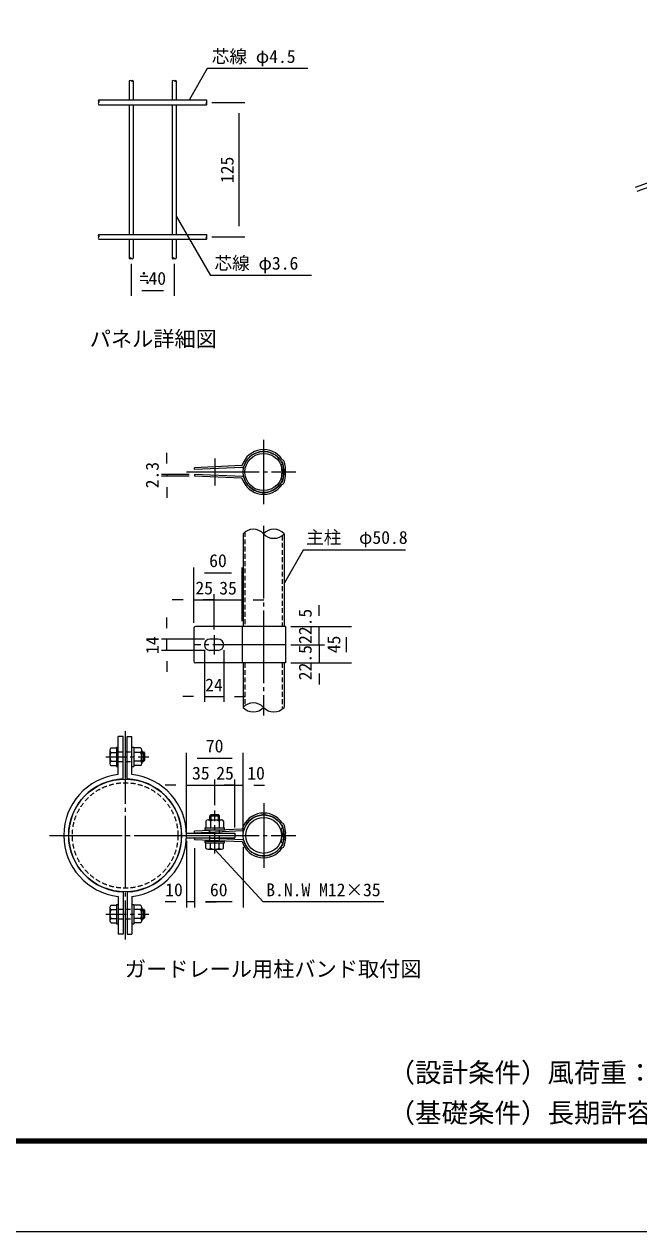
# Model space of a CAD drawing. Units: millimetres, scale not verified. Extents: x -6300 to 6300, y -4455 to 4455.
# Drawn here: x -1830 to 454, y -4455 to 36 of the extents above; entities that cross this region are included whole.
import ezdxf
from ezdxf.enums import TextEntityAlignment as Align

# ---------------------------------------------------------------- set-up
doc = ezdxf.new("R2010")
doc.units = ezdxf.units.MM
doc.header["$LTSCALE"] = 15
for name, pattern in [('CHAIN1', [8, 5, -1, 1, -1]), ('DASHED1', [1.8, 1.2, -0.6]), ('LONG_CHAIN', [21, 18, -1, 1, -1])]:
    doc.linetypes.add(name, pattern=pattern)
for name, color, linetype, lineweight in [('0-0_D-STR-TXT', 7, 'Continuous', 9), ('0-1_D-TTL', 7, 'Continuous', 9), ('0-2_D-TTL-TXT', 7, 'Continuous', 9), ('0-3_D-STR2', 7, 'Continuous', 9), ('0-4_D-STR-DIM', 7, 'Continuous', 9), ('0-5_0', 7, 'Continuous', 9), ('0-7_D-BMK', 2, 'LONG_CHAIN', 9), ('0-8_D-STR3', 3, 'Continuous', 9), ('0-A_GR', 7, 'Continuous', 9), ('0-C_10', 4, 'Continuous', 9), ('0-D_1', 7, 'Continuous', 9), ('0-E_CENTER', 2, 'CHAIN1', 9)]:
    doc.layers.add(name, color=color, linetype=linetype, lineweight=lineweight)
doc.styles.add('ＭＳ ゴシック', font='')
doc.styles.get('ＭＳ ゴシック').set_extended_font_data('MS Gothic')

msp = doc.modelspace()

# ---------------------------------------------------------------- linework, layer by layer
at = {"layer": '0-0_D-STR-TXT'}
for points in [[(-775.65, -128.94), (-1149.96, -128.94), (-1216.23, -243.73)], [(-762.95, -897.77), (-1137.26, -897.77), (-1264.67, -677.08)], [(-412.76, -1919.44), (-793.19, -1919.44), (-863.48, -2041.19)], [(-494.24, -3228.23), (-941.91, -3228.23), (-1120.61, -3033.89)]]:
    msp.add_lwpolyline(points, dxfattribs=at)
at = {"layer": '0-1_D-TTL', "color": 2}
msp.add_lwpolyline([(-6300.06, 4454.97), (6299.94, 4454.97), (6299.94, -4455.03), (-6300.06, -4455.03)], close=True, dxfattribs=at)
at = {"layer": '0-1_D-TTL'}
for points in [[(-5895.06, 4124.97), (5894.94, 4124.97), (5894.94, -4125.03), (-5895.06, -4125.03)], [(-5891.31, 4121.22), (5891.19, 4121.22), (5891.19, -4121.28), (-5891.31, -4121.28)], [(-5887.56, 4117.47), (5887.44, 4117.47), (5887.44, -4117.53), (-5887.56, -4117.53)], [(-5883.81, 4113.72), (5883.69, 4113.72), (5883.69, -4113.78), (-5883.81, -4113.78)], [(-5880.06, 4109.97), (5879.94, 4109.97), (5879.94, -4110.03), (-5880.06, -4110.03)]]:
    msp.add_lwpolyline(points, close=True, dxfattribs=at)
at = {"layer": '0-3_D-STR2'}
for p, q in [((-1440.07, -174.46), (-1440.07, -245.46)), ((-1425.67, -174.46), (-1425.67, -245.46)), ((-1280.07, -174.46), (-1280.07, -245.46)), ((-1265.67, -174.46), (-1265.67, -245.46)), ((-1552.87, -245.46), (-1152.87, -245.46)), ((-1552.87, -263.46), (-1152.87, -263.46)), ((-1440.07, -263.46), (-1440.07, -745.46)), ((-1425.67, -263.46), (-1425.67, -745.46)), ((-1280.07, -263.46), (-1280.07, -745.46)), ((-1265.67, -263.46), (-1265.67, -745.46)), ((-1552.87, -745.46), (-1152.87, -745.46)), ((-1552.87, -763.46), (-1152.87, -763.46)), ((-1440.07, -763.46), (-1440.07, -834.46)), ((-1425.67, -763.46), (-1425.67, -834.46)), ((-1280.07, -763.46), (-1280.07, -834.46)), ((-1265.67, -763.46), (-1265.67, -834.46))]:
    msp.add_line(p, q, dxfattribs=at)
at = {"layer": '0-4_D-STR-DIM'}
for p, q in [((-1132.87, -254.46), (-1010.82, -254.46)), ((-1030.82, -714.46), (-1030.82, -294.46)), ((-1132.87, -754.46), (-1010.82, -754.46)), ((-1432.87, -854.46), (-1432.87, -974.18)), ((-1272.87, -854.46), (-1272.87, -974.18)), ((-1392.87, -954.18), (-1312.87, -954.18)), ((-1300.19, -1598), (-1300.19, -1558)), ((-1217.69, -1638), (-1320.19, -1638)), ((-1217.67, -1644.9), (-1320.19, -1644.9)), ((-1300.19, -1638), (-1300.19, -1644.9)), ((-1300.19, -1684.9), (-1300.19, -1724.9)), ((-1199.79, -2189.97), (-1199.79, -1983.97)), ((-1159.79, -2003.97), (-1059.79, -2003.97)), ((-1019.79, -2183.97), (-1019.79, -1983.97)), ((-1239.79, -2103.97), (-1279.79, -2103.97)), ((-1199.79, -2189.97), (-1199.79, -2083.97)), ((-1199.79, -2103.97), (-1159.79, -2103.97)), ((-1124.79, -2104.01), (-1164.79, -2104.01)), ((-1159.79, -2103.97), (-1124.79, -2103.97)), ((-1124.79, -2215.47), (-1124.79, -2083.97)), ((-1124.79, -2215.47), (-1124.79, -2084.01)), ((-1124.79, -2104.01), (-1019.79, -2104.01)), ((-1019.79, -2183.97), (-1019.79, -2084.01)), ((-979.79, -2104.01), (-939.79, -2104.01)), ((-734.35, -2163.97), (-734.35, -2123.97)), ((-1299.79, -2210.47), (-1299.79, -2170.47)), ((-839.35, -2203.97), (-614.35, -2203.97)), ((-839.35, -2203.97), (-714.35, -2203.97)), ((-734.35, -2271.47), (-734.35, -2203.97)), ((-734.35, -2271.47), (-734.35, -2231.47)), ((-634.35, -2243.97), (-634.35, -2298.97)), ((-1159.79, -2250.47), (-1319.79, -2250.47)), ((-1299.79, -2292.47), (-1299.79, -2250.47)), ((-839.35, -2271.47), (-714.35, -2271.47)), ((-839.35, -2271.47), (-714.35, -2271.47)), ((-734.35, -2271.47), (-734.35, -2338.97)), ((-734.35, -2271.47), (-734.35, -2311.47)), ((-1159.79, -2292.47), (-1319.79, -2292.47)), ((-1299.79, -2332.47), (-1299.79, -2372.47)), ((-1160.79, -2291.47), (-1160.79, -2483.97)), ((-1088.79, -2291.47), (-1088.79, -2483.97)), ((-839.35, -2338.97), (-714.35, -2338.97)), ((-839.35, -2338.97), (-614.35, -2338.97)), ((-734.35, -2378.97), (-734.35, -2418.97)), ((-1200.79, -2463.97), (-1240.79, -2463.97)), ((-1160.79, -2463.97), (-1088.79, -2463.97)), ((-1048.79, -2463.97), (-1008.79, -2463.97)), ((-1226.91, -2960.73), (-1226.91, -2673.22)), ((-1186.91, -2693.22), (-1056.91, -2693.22)), ((-1016.91, -2969.73), (-1016.91, -2673.22)), ((-1226.91, -2969.73), (-1226.91, -2773.22)), ((-1121.96, -2868.42), (-1121.96, -2773.22)), ((-1121.96, -2868.42), (-1121.96, -2773.22)), ((-1046.91, -2951.73), (-1046.91, -2773.22)), ((-1046.91, -2951.73), (-1046.91, -2773.22)), ((-1016.91, -2967.87), (-1016.91, -2773.22)), ((-1266.91, -2793.22), (-1306.91, -2793.22)), ((-1226.91, -2793.22), (-1121.96, -2793.22)), ((-1121.96, -2793.22), (-1046.91, -2793.22)), ((-1121.96, -2793.22), (-1081.96, -2793.22)), ((-1046.91, -2793.22), (-1086.91, -2793.22)), ((-1046.91, -2793.22), (-1016.91, -2793.22)), ((-976.91, -2793.22), (-936.91, -2793.22)), ((-1226.91, -3000.73), (-1226.91, -3248.23)), ((-1196.91, -3027.73), (-1196.91, -3248.23)), ((-1196.91, -3027.73), (-1196.91, -3248.23)), ((-1016.91, -3024.28), (-1016.91, -3248.23)), ((-1266.91, -3228.23), (-1306.91, -3228.23)), ((-1196.91, -3228.23), (-1226.91, -3228.23)), ((-1056.91, -3228.23), (-1156.91, -3228.23)), ((-1156.91, -3228.23), (-1116.91, -3228.23))]:
    msp.add_line(p, q, dxfattribs=at)
for centre, radius, start, end in [((-1436.47, -178.08), 5.11, 45.18146, 134.81854), ((-1429.27, -178.08), 5.11, 45.18146, 134.81854), ((-1429.27, -170.84), 5.11, 225.18146, 314.81854), ((-1276.47, -178.08), 5.11, 45.18146, 134.81854), ((-1269.27, -178.08), 5.11, 45.18146, 134.81854), ((-1269.27, -170.84), 5.11, 225.18146, 314.81854), ((-1548.34, -249.96), 6.38, 135.18146, 224.81854), ((-1548.34, -258.96), 6.38, 135.18146, 224.81854), ((-1557.4, -249.96), 6.38, 315.18146, 44.81854), ((-1148.34, -258.96), 6.38, 135.18146, 224.81854), ((-1157.4, -249.96), 6.38, 315.18146, 44.81854), ((-1157.4, -258.96), 6.38, 315.18146, 44.81854), ((-1548.34, -749.96), 6.38, 135.18146, 224.81854), ((-1548.34, -758.96), 6.38, 135.18146, 224.81854), ((-1557.4, -749.96), 6.38, 315.18146, 44.81854), ((-1148.34, -758.96), 6.38, 135.18146, 224.81854), ((-1157.4, -749.96), 6.38, 315.18146, 44.81854), ((-1157.4, -758.96), 6.38, 315.18146, 44.81854), ((-1436.47, -838.08), 5.11, 45.18146, 134.81854), ((-1436.47, -830.84), 5.11, 225.18146, 314.81854), ((-1429.27, -830.84), 5.11, 225.18146, 314.81854), ((-1276.47, -838.08), 5.11, 45.18146, 134.81854), ((-1276.47, -830.84), 5.11, 225.18146, 314.81854), ((-1269.27, -830.84), 5.11, 225.18146, 314.81854)]:
    msp.add_arc(centre, radius, start, end, dxfattribs=at)
at = {"layer": '0-5_0'}
for p, q in [((-1018.42, -1612.22), (-1197.69, -1620)), ((-1197.69, -1620), (-1197.67, -1613.1)), ((-1022.44, -1605.4), (-1197.67, -1613.1)), ((-875.07, -1588.58), (-873.13, -1589.7)), ((-868.23, -1601.22), (-874.98, -1602.65)), ((-871.81, -1582.5), (-869.68, -1583.73)), ((-1018.33, -1645.79), (-1197.69, -1638)), ((-1197.69, -1638), (-1197.67, -1644.9)), ((-1022.44, -1652.61), (-1197.67, -1644.9)), ((-868.23, -1656.78), (-874.98, -1655.35)), ((-867.8, -1624.69), (-868.44, -1625.34)), ((-867.8, -1633.31), (-868.44, -1632.67)), ((-862.92, -1628.43), (-863.56, -1627.79)), ((-862.92, -1629.57), (-863.56, -1630.22)), ((-875.07, -1669.42), (-873.13, -1668.3)), ((-871.73, -1675.46), (-869.68, -1674.28)), ((-1016.88, -1859), (-1016.88, -2203.97)), ((-864.48, -1859), (-864.48, -2203.97)), ((-1199.79, -2209.97), (-1199.79, -2332.97)), ((-859.35, -2203.97), (-1193.79, -2203.97)), ((-1019.79, -2203.97), (-1019.79, -2338.97)), ((-859.35, -2203.97), (-859.35, -2338.97)), ((-1109.79, -2250.47), (-1139.79, -2250.47)), ((-1109.79, -2292.47), (-1139.79, -2292.47)), ((-859.35, -2338.97), (-1193.79, -2338.97)), ((-1016.88, -2338.97), (-1016.88, -2504.39)), ((-864.48, -2338.97), (-864.48, -2504.39)), ((-1462.62, -2613.23), (-1480.62, -2613.23)), ((-1480.62, -2754.16), (-1480.62, -2613.23)), ((-1462.62, -2770.86), (-1462.62, -2613.23)), ((-1447.62, -2770.86), (-1447.62, -2613.23)), ((-1447.62, -2613.23), (-1429.62, -2613.23)), ((-1429.62, -2754.16), (-1429.62, -2613.23)), ((-1511.52, -2663.54), (-1511.52, -2712.91)), ((-1506.81, -2655.38), (-1487.52, -2655.38)), ((-1506.81, -2671.71), (-1487.52, -2671.71)), ((-1487.52, -2652.23), (-1487.52, -2724.23)), ((-1487.52, -2652.23), (-1480.62, -2652.23)), ((-1429.62, -2652.23), (-1422.72, -2652.23)), ((-1422.72, -2652.23), (-1422.72, -2724.23)), ((-1397.44, -2655.38), (-1422.72, -2655.38)), ((-1397.44, -2671.71), (-1422.72, -2671.71)), ((-1392.72, -2663.54), (-1392.72, -2712.91)), ((-1392.72, -2670.23), (-1387.02, -2670.23)), ((-1392.72, -2674.73), (-1382.52, -2674.73)), ((-1387.02, -2670.23), (-1387.02, -2706.23)), ((-1387.02, -2670.23), (-1382.52, -2674.73)), ((-1382.52, -2674.73), (-1382.52, -2701.73)), ((-1506.81, -2704.74), (-1487.52, -2704.74)), ((-1506.81, -2721.08), (-1487.52, -2721.08)), ((-1487.52, -2724.23), (-1480.62, -2724.23)), ((-1429.62, -2724.23), (-1422.72, -2724.23)), ((-1397.44, -2704.74), (-1422.72, -2704.74)), ((-1397.44, -2721.08), (-1422.72, -2721.08)), ((-1392.72, -2701.73), (-1382.52, -2701.73)), ((-1392.72, -2706.23), (-1387.02, -2706.23)), ((-1387.02, -2706.23), (-1382.52, -2701.73)), ((-1139.96, -2907.92), (-1135.46, -2903.42)), ((-1139.96, -2907.92), (-1103.96, -2907.92)), ((-1139.96, -2923.03), (-1139.96, -2907.92)), ((-1135.46, -2903.42), (-1108.46, -2903.42)), ((-1135.46, -2923.03), (-1135.46, -2903.42)), ((-1108.46, -2923.03), (-1108.46, -2903.42)), ((-1103.96, -2907.92), (-1108.46, -2903.42)), ((-1103.96, -2923.03), (-1103.96, -2907.92)), ((-1018.04, -2963.94), (-1197.32, -2971.73)), ((-1022.06, -2957.12), (-1197.3, -2964.83)), ((-1157.96, -2953.03), (-1085.96, -2953.03)), ((-1157.96, -2959.93), (-1157.96, -2953.03)), ((-1157.96, -2959.93), (-1085.96, -2959.93)), ((-1154.81, -2927.75), (-1154.81, -2953.03)), ((-1146.64, -2923.03), (-1097.28, -2923.03)), ((-1138.48, -2927.75), (-1138.48, -2953.03)), ((-1105.45, -2927.75), (-1105.45, -2953.03)), ((-1089.11, -2927.75), (-1089.11, -2953.03)), ((-1085.96, -2959.93), (-1085.96, -2953.03)), ((-874.7, -2940.3), (-872.76, -2941.43)), ((-867.86, -2952.95), (-874.61, -2954.38)), ((-871.44, -2934.22), (-869.31, -2935.45)), ((-1227.79, -2971.73), (-1046.91, -2971.73)), ((-1226.91, -2989.73), (-1046.91, -2989.73)), ((-1197.32, -2971.73), (-1197.3, -2964.83)), ((-1017.96, -2997.52), (-1197.32, -2989.73)), ((-1197.32, -2989.73), (-1197.3, -2996.63)), ((-1022.06, -3004.33), (-1197.3, -2996.63)), ((-1157.96, -3001.52), (-1085.96, -3001.52)), ((-1157.96, -3008.42), (-1157.96, -3001.52)), ((-1157.96, -3008.42), (-1085.96, -3008.42)), ((-1154.81, -3027.7), (-1154.81, -3008.42)), ((-1138.48, -3027.7), (-1138.48, -3008.42)), ((-1105.45, -3027.7), (-1105.45, -3008.42)), ((-1089.11, -3027.7), (-1089.11, -3008.42)), ((-1085.96, -3008.42), (-1085.96, -3001.52)), ((-1046.91, -2971.73), (-1046.91, -2989.73)), ((-867.86, -3008.51), (-874.61, -3007.08)), ((-867.42, -2976.41), (-868.07, -2977.06)), ((-867.42, -2985.04), (-868.07, -2984.39)), ((-862.55, -2980.16), (-863.19, -2979.51)), ((-862.55, -2981.29), (-863.19, -2981.94)), ((-1146.64, -3032.42), (-1097.28, -3032.42)), ((-874.7, -3021.15), (-872.76, -3020.03)), ((-871.36, -3027.19), (-869.31, -3026)), ((-1480.62, -3207.3), (-1480.62, -3348.23)), ((-1462.62, -3190.59), (-1462.62, -3348.23)), ((-1447.62, -3190.59), (-1447.62, -3348.23)), ((-1429.62, -3207.3), (-1429.62, -3348.23)), ((-1511.52, -3248.54), (-1511.52, -3297.91)), ((-1506.81, -3240.38), (-1487.52, -3240.38)), ((-1506.81, -3256.71), (-1487.52, -3256.71)), ((-1487.52, -3237.23), (-1487.52, -3309.23)), ((-1487.52, -3237.23), (-1480.62, -3237.23)), ((-1429.62, -3237.23), (-1422.72, -3237.23)), ((-1422.72, -3237.23), (-1422.72, -3309.23)), ((-1397.44, -3240.38), (-1422.72, -3240.38)), ((-1397.44, -3256.71), (-1422.72, -3256.71)), ((-1392.72, -3248.54), (-1392.72, -3297.91)), ((-1392.72, -3255.23), (-1387.02, -3255.23)), ((-1392.72, -3259.73), (-1382.52, -3259.73)), ((-1387.02, -3255.23), (-1387.02, -3291.23)), ((-1387.02, -3255.23), (-1382.52, -3259.73)), ((-1382.52, -3259.73), (-1382.52, -3286.73)), ((-1506.81, -3289.74), (-1487.52, -3289.74)), ((-1506.81, -3306.08), (-1487.52, -3306.08)), ((-1487.52, -3309.23), (-1480.62, -3309.23)), ((-1429.62, -3309.23), (-1422.72, -3309.23)), ((-1397.44, -3289.74), (-1422.72, -3289.74)), ((-1397.44, -3306.08), (-1422.72, -3306.08)), ((-1392.72, -3286.73), (-1382.52, -3286.73)), ((-1392.72, -3291.23), (-1387.02, -3291.23)), ((-1387.02, -3291.23), (-1382.52, -3286.73)), ((-1462.62, -3348.23), (-1480.62, -3348.23)), ((-1447.62, -3348.23), (-1429.62, -3348.23))]:
    msp.add_line(p, q, dxfattribs=at)
for centre, radius in [((-940.68, -1629), 76.2), ((-940.68, -1629), 69.3), ((-940.31, -2980.73), 76.2), ((-940.31, -2980.73), 66.6)]:
    msp.add_circle(centre, radius, dxfattribs=at)
for centre, radius, start, end in [((-940.68, -1629), 83.1, 34.03105, 162.00427), ((-940.71, -1629.08), 76.28, 38.56821, 164.66418), ((-1022.57, -1602.4), 3, 272.51722, 342.00427), ((-1018.61, -1607.72), 4.5, 272.48671, 344.66418), ((-868.17, -1576.63), 13.8, 200.80514, 240), ((-1006.01, -1629), 133.65, 2.36834, 11.37039), ((-876.58, -1595.68), 6.9, 14.43837, 60), ((-1006.01, -1629), 140.55, 3.94314, 14.43837), ((-876.58, -1595.68), 13.8, 14.43837, 60), ((-1006.01, -1629), 140.55, 2.36834, 11.39932), ((-1006.01, -1629), 147.45, 3.94314, 14.43837), ((-1022.57, -1655.6), 3, 17.99573, 87.48278), ((-940.68, -1629), 83.1, 197.99573, 325.96895), ((-1018.52, -1650.29), 4.5, 15.29262, 87.51329), ((-940.68, -1629), 76.2, 194.86662, 321.46575), ((-1006.01, -1629), 133.65, 348.62961, 357.63166), ((-858.69, -1622.91), 13.8, 182.36834, 225), ((-858.69, -1635.1), 13.8, 135, 177.63166), ((-1006.01, -1629), 140.55, 345.56163, 356.05686), ((-1006.01, -1629), 140.55, 348.60068, 357.63166), ((-872.68, -1619.81), 6.9, 315, 3.94314), ((-872.68, -1638.19), 6.9, 356.05686, 45), ((-858.69, -1622.91), 6.9, 182.36834, 225), ((-858.69, -1635.1), 6.9, 135, 177.63166), ((-1006.01, -1629), 147.45, 345.56163, 356.05686), ((-872.68, -1619.81), 13.8, 315, 3.94314), ((-872.68, -1638.19), 13.8, 356.05686, 45), ((-868.17, -1681.37), 13.8, 120, 159.19486), ((-876.58, -1662.33), 6.9, 300, 345.56163), ((-876.58, -1662.33), 13.8, 300, 345.56163), ((-978.78, -1894.12), 51.82, 42.6676, 137.3324), ((-902.58, -1894.12), 51.82, 42.6676, 137.3324), ((-902.58, -1823.88), 51.82, 222.6676, 317.3324), ((-1193.79, -2209.97), 6, 90, 180), ((-1139.79, -2271.47), 21, 90, 270), ((-1109.79, -2271.47), 21, 270, 90), ((-1193.79, -2332.97), 6, 180, 270), ((-978.78, -2539.5), 51.82, 42.6676, 137.3324), ((-978.78, -2469.27), 51.82, 222.6676, 317.3324), ((-902.58, -2469.27), 51.82, 222.6676, 317.3324), ((-1502.09, -2663.54), 9.43, 120, 240), ((-1480.25, -2688.23), 31.27, 148.12432, 211.87568), ((-1402.16, -2663.54), 9.43, 300, 60), ((-1424, -2688.23), 31.27, 328.12432, 31.87568), ((-1502.09, -2712.91), 9.43, 120, 240), ((-1402.16, -2712.91), 9.43, 300, 60), ((-1455.12, -2980.73), 228, 96.42151, 263.57849), ((-1455.12, -2980.73), 210, 92.04671, 267.95329), ((-1455.12, -2980.73), 210, 272.04671, 87.95329), ((-1455.12, -2980.73), 228, 276.42151, 83.57849), ((-940.31, -2980.73), 83.1, 34.03105, 162.00427), ((-940.34, -2980.81), 76.28, 38.56821, 164.66418), ((-1146.64, -2932.46), 9.43, 30, 150), ((-1121.96, -2954.3), 31.27, 58.12432, 121.87568), ((-1097.28, -2932.46), 9.43, 30, 150), ((-1022.2, -2954.13), 3, 272.51722, 342.00427), ((-1018.24, -2959.45), 4.5, 272.48671, 344.66418), ((-867.8, -2928.35), 13.8, 200.80514, 240), ((-1005.64, -2980.73), 133.65, 2.36834, 11.37039), ((-876.21, -2947.4), 6.9, 14.43837, 60), ((-1005.64, -2980.73), 140.55, 3.94314, 14.43837), ((-876.21, -2947.4), 13.8, 14.43837, 60), ((-1005.64, -2980.73), 140.55, 2.36834, 11.39932), ((-1005.64, -2980.73), 147.45, 3.94314, 14.43837), ((-1022.2, -3007.33), 3, 17.99573, 87.48278), ((-940.31, -2980.73), 83.1, 197.99573, 325.96895), ((-1018.15, -3002.01), 4.5, 15.29262, 87.51329), ((-940.31, -2980.73), 76.2, 194.86662, 321.46575), ((-1005.64, -2980.73), 133.65, 348.62961, 357.63166), ((-858.31, -2974.63), 13.8, 182.36834, 225), ((-858.31, -2986.82), 13.8, 135, 177.63166), ((-1005.64, -2980.73), 140.55, 345.56163, 356.05686), ((-1005.64, -2980.73), 140.55, 348.60068, 357.63166), ((-872.3, -2971.54), 6.9, 315, 3.94314), ((-872.3, -2989.92), 6.9, 356.05686, 45), ((-858.31, -2974.63), 6.9, 182.36834, 225), ((-858.31, -2986.82), 6.9, 135, 177.63166), ((-1005.64, -2980.73), 147.45, 345.56163, 356.05686), ((-872.3, -2971.54), 13.8, 315, 3.94314), ((-872.3, -2989.92), 13.8, 356.05686, 45), ((-1146.64, -3022.99), 9.43, 210, 330), ((-1121.96, -3001.15), 31.27, 238.12432, 301.87568), ((-1097.28, -3022.99), 9.43, 210, 330), ((-867.8, -3033.1), 13.8, 120, 159.19486), ((-876.21, -3014.05), 6.9, 300, 345.56163), ((-876.21, -3014.05), 13.8, 300, 345.56163), ((-1502.09, -3248.54), 9.43, 120, 240), ((-1480.25, -3273.23), 31.27, 148.12432, 211.87568), ((-1402.16, -3248.54), 9.43, 300, 60), ((-1424, -3273.23), 31.27, 328.12432, 31.87568), ((-1502.09, -3297.91), 9.43, 120, 240), ((-1402.16, -3297.91), 9.43, 300, 60)]:
    msp.add_arc(centre, radius, start, end, dxfattribs=at)
at = {"layer": '0-7_D-BMK'}
for p, q in [((-940.68, -1509.08), (-940.68, -1749.08)), ((-1122.32, -1579), (-1122.29, -1679)), ((-1226.69, -1629), (-820.71, -1629)), ((-940.68, -1829), (-940.68, -2534.39)), ((-1124.79, -2235.47), (-1124.79, -2307.47)), ((-859.35, -2271.47), (-1199.79, -2271.47)), ((-1455.12, -2593.23), (-1455.12, -3368.23)), ((-940.31, -2860.73), (-940.31, -3100.73)), ((-1735.93, -2980.73), (-1046.91, -2980.73)), ((-1227.12, -2980.73), (-820.34, -2980.73))]:
    msp.add_line(p, q, dxfattribs=at)
at = {"layer": '0-8_D-STR3', "color": 4, "linetype": 'DASHED1'}
for p, q in [((-1009.98, -1852.75), (-1009.98, -2203.97)), ((-871.38, -1865.25), (-871.38, -2203.97)), ((-1009.98, -2338.97), (-1009.98, -2498.13)), ((-871.38, -2338.97), (-871.38, -2510.64))]:
    msp.add_line(p, q, dxfattribs=at)
msp.add_circle((-1455.12, -2980.73), 196.2, dxfattribs=at)
at = {"layer": '0-A_GR', "color": 4, "linetype": 'DASHED1'}
for p, q in [((-1480.62, -2670.23), (-1429.62, -2670.23)), ((-1480.62, -2706.23), (-1429.62, -2706.23)), ((-1139.96, -3001.52), (-1139.96, -2959.93)), ((-1103.96, -3001.52), (-1103.96, -2959.93)), ((-1480.62, -3255.23), (-1429.62, -3255.23)), ((-1480.62, -3291.23), (-1429.62, -3291.23))]:
    msp.add_line(p, q, dxfattribs=at)
at = {"layer": '0-A_GR', "color": 4}
msp.add_circle((-1455.12, -2980.73), 209.7, dxfattribs=at)
at = {"layer": '0-C_10'}
for p, q in [((-865.84, -1620.02), (-872.76, -1620.02)), ((-858.75, -1638.02), (-865.66, -1638.02)), ((-865.47, -2971.75), (-872.39, -2971.75)), ((-858.38, -2989.75), (-865.29, -2989.75))]:
    msp.add_line(p, q, dxfattribs=at)
at = {"layer": '0-D_1'}
for p, q in [((441.85, -569.72), (732.78, -463.83)), ((447.35, -584.83), (738.27, -478.94))]:
    msp.add_line(p, q, dxfattribs=at)
at = {"layer": '0-E_CENTER'}
for p, q in [((-1526.52, -2688.23), (-1367.52, -2688.23)), ((-1121.96, -3047.42), (-1121.96, -2888.42)), ((-1526.52, -3273.23), (-1367.52, -3273.23))]:
    msp.add_line(p, q, dxfattribs=at)

# ---------------------------------------------------------------- texts
at = {"layer": '0-0_D-STR-TXT', "style": 'ＭＳ ゴシック'}
for s, height, p in [('芯線 φ4.5', 48.06, (-1133.29, -122.19)), ('芯線 φ3.6', 48.06, (-1123.24, -891.02)), ('主柱\u3000φ50.8', 48.06, (-782.6, -1910.89)), ('B.N.W M12×35', 48.06, (-930.76, -3221.48)), ('（設計条件）風荷重：昭和57年改正 建築基準法・同施行令に基づく風圧力に準拠。', 72.14, (-476.24, -3920.44)), ('（基礎条件）長期許容地耐力98kN/m2の場合。', 72.14, (-476.24, -4070.44))]:
    msp.add_text(s, height=height, dxfattribs=at).set_placement(p, align=Align.BOTTOM_LEFT)
at = {"layer": '0-2_D-TTL-TXT', "style": 'ＭＳ ゴシック'}
for s, p in [('パネル詳細図', (-1586.78, -1180.16)), ('ガードレール用柱バンド取付図', (-1456.11, -3523.57))]:
    msp.add_text(s, height=57.73, dxfattribs=at).set_placement(p, align=Align.BOTTOM_LEFT)
at = {"layer": '0-4_D-STR-DIM', "style": 'ＭＳ ゴシック'}
for s, p in [('125', (-1037.57, -554.46)), ('2.3', (-1315.94, -1689.8)), ('22.5', (-747.6, -2268.57)), ('14', (-1315.53, -2305.99)), ('45', (-641.1, -2303.07)), ('22.5', (-747.6, -2403.57))]:
    msp.add_text(s, height=48.06, rotation=90, dxfattribs=at).set_placement(p, align=Align.BOTTOM_LEFT)
for s, p in [('=40', (-1401.1, -947.43)), ('．', (-1400.92, -910.05)), ('．', (-1387.51, -944.52)), ('60', (-1142.79, -1997.22)), ('25', (-1193.93, -2098.74)), ('35', (-1105.37, -2099.11)), ('24', (-1157.66, -2459.74)), ('70', (-1155.16, -2686.47)), ('35', (-1206.41, -2787.47)), ('25', (-1116.54, -2787.47)), ('10', (-1001.31, -2787.47)), ('10', (-1306.19, -3221.11)), ('60', (-1139.91, -3221.48))]:
    msp.add_text(s, height=48.06, dxfattribs=at).set_placement(p, align=Align.BOTTOM_LEFT)

doc.saveas('drawing.dxf')
